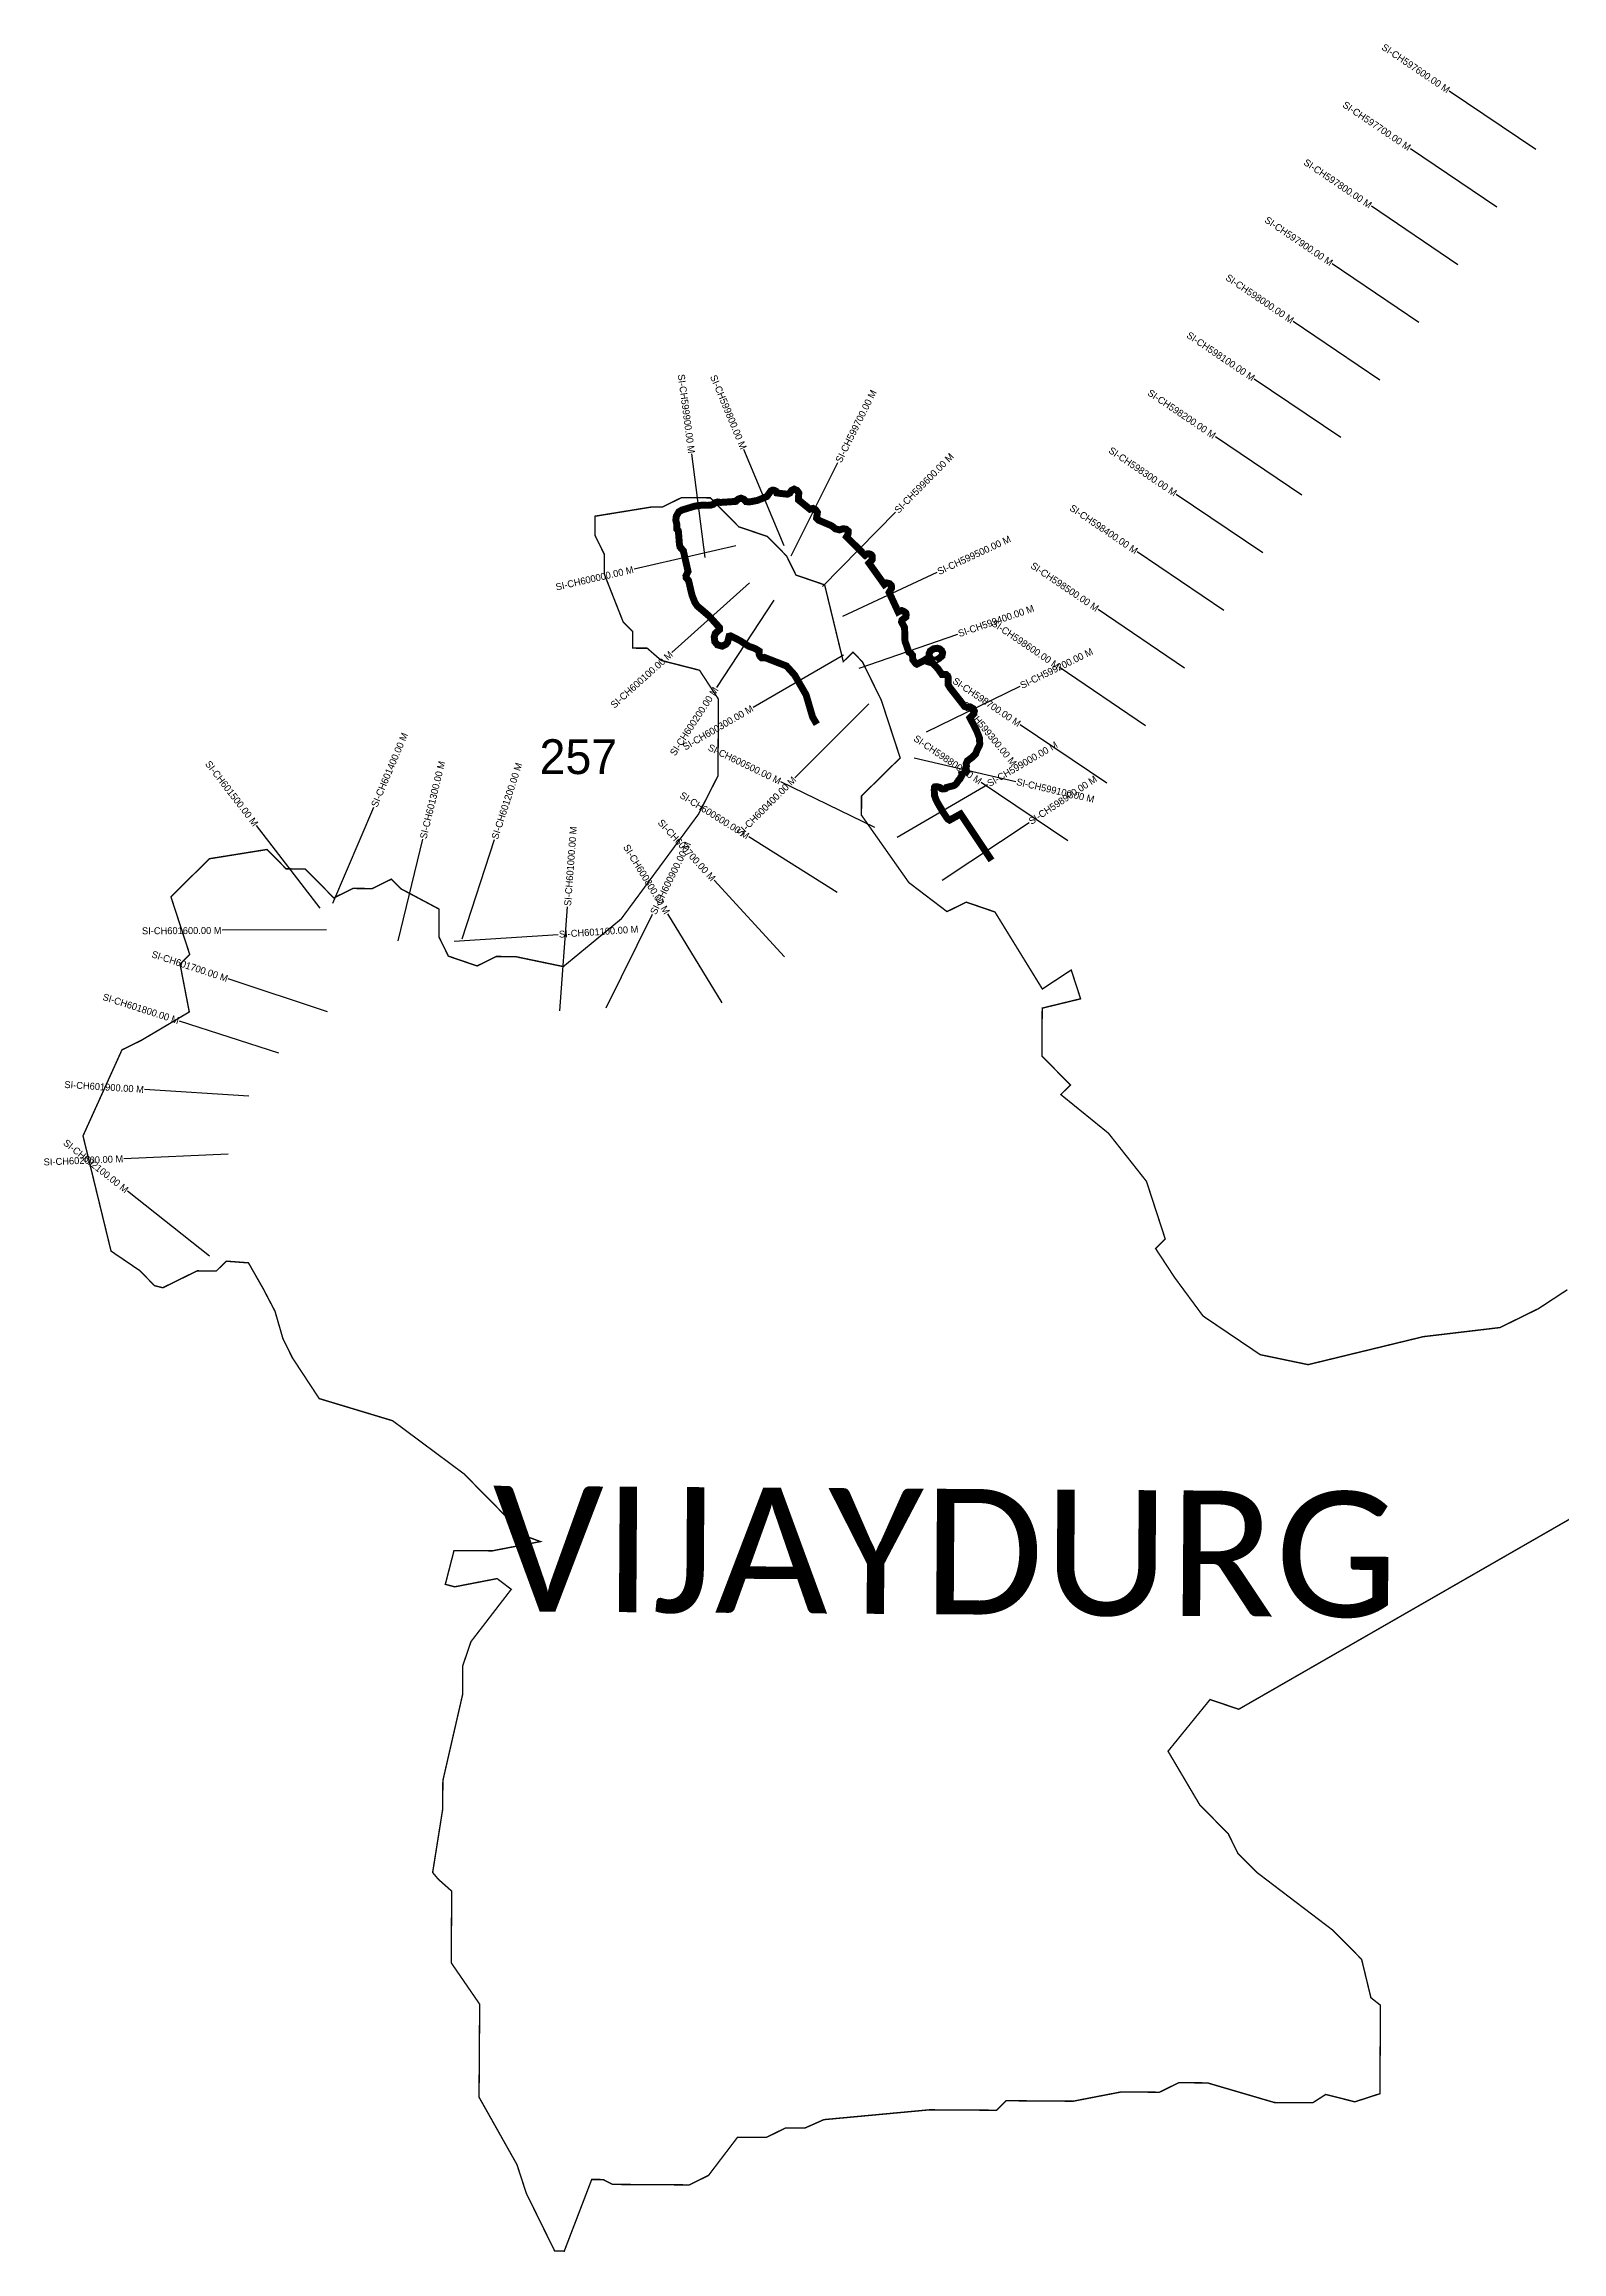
# Model space of a CAD drawing. Header units: metres. Extents: x 321073 to 324832, y 1829342 to 1832515.
# Drawn here: x 321073 to 323255, y 1829342 to 1832515 of the extents above; entities that cross this region are included whole.
import ezdxf
from ezdxf.enums import TextEntityAlignment as Align

# ---------------------------------------------------------------- set-up
doc = ezdxf.new("R2010")
doc.units = ezdxf.units.M
for name, color, linetype in [('ARTIFICIALLY PROTECTED', 4, 'Continuous'), ('CS', 134, 'Continuous'), ('CSMark', 6, 'Continuous'), ('VILLAGE NAME', 250, 'Continuous')]:
    doc.layers.add(name, color=color, linetype=linetype)

msp = doc.modelspace()

# ---------------------------------------------------------------- linework, layer by layer
at = {"color": 6, "const_width": 2}
msp.add_lwpolyline([(323420.9, 1830483.7), (322790.4, 1830121.6), (322749.2, 1830135.6), (322688.8, 1830061.3), (322734.4, 1829984.2), (322775.4, 1829942.6), (322789, 1829914.9), (322816.4, 1829887.2), (322926, 1829803.8), (322967.1, 1829762.2), (322980.5, 1829707), (322994.2, 1829696.2), (322993.4, 1829569.1), (322957.4, 1829557.4), (322915.5, 1829568), (322896.8, 1829556), (322841.7, 1829556.4), (322745.5, 1829584.6), (322704.2, 1829584.9), (322676.5, 1829571.2), (322621.4, 1829571.6), (322552.4, 1829558.3), (322456, 1829559), (322442.1, 1829545.3), (322345.6, 1829545.9), (322194, 1829531.8), (322166.4, 1829519.6), (322138.8, 1829519.8), (322111.2, 1829506.2), (322069.8, 1829506.4), (322028.1, 1829451.6), (322000.5, 1829438), (321890.3, 1829438.7), (321876.5, 1829445.7), (321860.2, 1829445.8), (321820.7, 1829342.8), (321807, 1829342.9), (321766.2, 1829425.8), (321752.7, 1829467.2), (321698.2, 1829564.1), (321699.1, 1829697.7), (321658.2, 1829757.2), (321658.9, 1829860.2), (321639.6, 1829877.3), (321631.5, 1829887), (321645.9, 1829977.8), (321646.2, 1830019.1), (321674.6, 1830142.9), (321674.8, 1830184.2), (321686.6, 1830218.8), (321744.5, 1830294), (321724.2, 1830309.4), (321663.3, 1830297.6), (321649.7, 1830301.1), (321662.2, 1830349.7), (321717.3, 1830349.3), (321786.3, 1830362.6), (321764.6, 1830370.7), (321676.7, 1830459.8), (321573.9, 1830536.3), (321468.4, 1830568.1), (321429.8, 1830626.8), (321416.2, 1830654.4), (321404.8, 1830693.7), (321387.9, 1830726), (321366.7, 1830763.2), (321334.7, 1830765.6), (321320.5, 1830751.5), (321292.9, 1830751.7), (321243.5, 1830727.4), (321231.7, 1830730.4), (321210.2, 1830752.2), (321169.1, 1830780.1), (321128.8, 1830945.7), (321184.8, 1831069.3), (321212.5, 1831082.9), (321281.6, 1831123.8), (321268.3, 1831192.7), (321282.2, 1831206.5), (321255.2, 1831289.3), (321310.6, 1831344), (321393.4, 1831357.3), (321420.8, 1831329.5), (321448.3, 1831329.3), (321489.4, 1831287.7), (321517, 1831301.3), (321544.6, 1831301.1), (321572.2, 1831314.7), (321585.9, 1831300.8), (321640.8, 1831271.6), (321640.6, 1831231.6), (321654.1, 1831204), (321695.4, 1831189.9), (321723, 1831203.5), (321750.6, 1831203.3), (321819.4, 1831189), (321902.5, 1831257.4), (322013.8, 1831408.2), (322041.7, 1831463.1), (322042.4, 1831573.3), (322015.2, 1831614.9), (321960.1, 1831629), (321939.9, 1831646.6), (321918.9, 1831646.7), (321919.1, 1831670.6), (321905.4, 1831684.4), (321878.3, 1831753.1), (321878.5, 1831781.1), (321864.9, 1831808.8), (321865.1, 1831836.3), (321945.6, 1831849.4), (321961.6, 1831849.4), (321989.3, 1831863), (322030.6, 1831862.7), (322071.6, 1831821.1), (322112.9, 1831807.1), (322140.2, 1831779.3), (322153.9, 1831751.7), (322195.1, 1831737.6), (322221.9, 1831627.2), (322235.8, 1831640.9), (322249.4, 1831627), (322276.6, 1831571.7), (322303.7, 1831488.9), (322248.1, 1831434.2), (322248, 1831406.6), (322316.2, 1831309.7), (322371, 1831268), (322398.7, 1831281.6), (322439.9, 1831267.5), (322508.1, 1831156.8), (322549.6, 1831184.1), (322563.1, 1831142.7), (322507.9, 1831129.3), (322507.4, 1831060.4), (322548.5, 1831018.9), (322534.6, 1831005.1), (322603.1, 1830949.5), (322657.8, 1830880.3), (322684.8, 1830797.4), (322670.9, 1830783.8), (322698.2, 1830742.2), (322739.1, 1830686.8), (322821.4, 1830631.2), (322890.2, 1830616.9), (323055.8, 1830657.1), (323166.1, 1830670.2), (323221.4, 1830697.4), (323262.9, 1830724.6)], dxfattribs=at)
at = {"layer": 'ARTIFICIALLY PROTECTED', "const_width": 10, "flags": 128}
msp.add_lwpolyline([(322435, 1831341.7), (322390.6, 1831408.3), (322374.7, 1831399.5), (322372.1, 1831401.1), (322370.1, 1831403.7), (322365.5, 1831410.7), (322359.5, 1831420.9), (322357.1, 1831425.1), (322355.4, 1831428.4), (322353, 1831434.9), (322352.7, 1831442.8), (322352.9, 1831446.5), (322353.5, 1831447.3), (322355.7, 1831447.6), (322357.8, 1831447.3), (322359.8, 1831446.7), (322361, 1831446.3), (322361.7, 1831445.7), (322362.8, 1831444.7), (322364.5, 1831444.2), (322366.9, 1831444.3), (322369, 1831444.9), (322369.9, 1831445.8), (322370.4, 1831446.5), (322374.5, 1831447.5), (322380, 1831448.9), (322382.4, 1831449.9), (322383.8, 1831451.2), (322384.8, 1831452.3), (322385.9, 1831454.2), (322386.9, 1831455.5), (322387.7, 1831456.9), (322389.2, 1831458.1), (322389.7, 1831458.6), (322390, 1831459.3), (322390.2, 1831460.1), (322390.4, 1831460.7), (322390.9, 1831461.1), (322391.4, 1831461.8), (322391.8, 1831462.7), (322392.2, 1831463.7), (322392.5, 1831464.9), (322392.4, 1831465.6), (322393.6, 1831465.9), (322395.3, 1831466.5), (322396.5, 1831467), (322397.6, 1831467.8), (322398.5, 1831468.6), (322399.1, 1831470.2), (322399, 1831470.7), (322398.4, 1831470.9), (322397.9, 1831470.8), (322397.3, 1831470.9), (322397, 1831471.8), (322397.2, 1831472.7), (322397.7, 1831473.6), (322398.9, 1831477.1), (322398.8, 1831478.5), (322398.7, 1831480.9), (322400.3, 1831484.7), (322406.8, 1831489.4), (322412.2, 1831494.8), (322414.5, 1831500.9), (322417.2, 1831505.8), (322418.1, 1831509), (322417.7, 1831517.5), (322413.4, 1831528.5), (322404, 1831546.5), (322408.9, 1831551.7), (322410.3, 1831556.1), (322408.4, 1831559.8), (322404.3, 1831562.2), (322399.9, 1831561.6), (322396.5, 1831562.7), (322389.3, 1831571.9), (322375.1, 1831590), (322372.7, 1831594.1), (322372.8, 1831599.7), (322372.9, 1831604), (322371.9, 1831606.8), (322369.8, 1831608.6), (322366.9, 1831608.6), (322363.7, 1831608.8), (322358.3, 1831616.7), (322350.4, 1831625.1), (322346.8, 1831626.2), (322351.3, 1831629.8), (322354.6, 1831629.2), (322359.1, 1831631.5), (322363.8, 1831635.4), (322364.7, 1831640), (322363.3, 1831643.2), (322360.3, 1831645.7), (322357.1, 1831646.5), (322351.9, 1831645.8), (322347, 1831642.6), (322345.4, 1831639), (322345.8, 1831634.1), (322338.1, 1831629), (322327.7, 1831623.6), (322325.8, 1831624.7), (322321.9, 1831630), (322321.7, 1831632.5), (322321.4, 1831636.5), (322319.2, 1831639.1), (322316.1, 1831641), (322314.1, 1831646.7), (322310.6, 1831656.8), (322310, 1831676.3), (322307.9, 1831680.1), (322305.6, 1831684.3), (322306.3, 1831687), (322311.9, 1831691.5), (322312.3, 1831694.8), (322311.8, 1831697.3), (322309.4, 1831699.2), (322305.9, 1831700.7), (322303.7, 1831700.4), (322300.8, 1831698.8), (322287.8, 1831726.7), (322288.8, 1831728.4), (322291.3, 1831733.1), (322291, 1831736.8), (322288.3, 1831739.4), (322284.2, 1831740.4), (322280.9, 1831738.1), (322258.9, 1831768.9), (322262, 1831772.3), (322263.6, 1831774.1), (322263.5, 1831776.6), (322263.4, 1831779), (322262.2, 1831780.8), (322260.4, 1831781.9), (322257.9, 1831782.3), (322256, 1831782.1), (322254.3, 1831781.3), (322253.2, 1831780.3), (322226.5, 1831806.6), (322228.7, 1831810.3), (322228.9, 1831815), (322226, 1831817.6), (322221.7, 1831818.3), (322216.4, 1831816.6), (322210.6, 1831818.1), (322205.3, 1831822.4), (322198.4, 1831825.4), (322186.9, 1831830.3), (322183.5, 1831833.7), (322184.1, 1831837.9), (322184.7, 1831841.7), (322181.9, 1831845.8), (322178.5, 1831847.5), (322174, 1831846.3), (322157.4, 1831859.8), (322157.6, 1831864.4), (322157.9, 1831869.7), (322155.4, 1831873.3), (322151.2, 1831875.2), (322147.4, 1831873.2), (322145, 1831869.5), (322141.5, 1831867.9), (322131.1, 1831869.1), (322126, 1831869.8), (322124.9, 1831872.3), (322122.7, 1831873.5), (322120, 1831873.6), (322117.6, 1831872.4), (322115.4, 1831869.3), (322112, 1831864.6), (322098.5, 1831859), (322087, 1831856.8), (322081.9, 1831857.3), (322079, 1831860.6), (322074.8, 1831862.2), (322070.7, 1831860.8), (322067.3, 1831857.6), (322053.5, 1831856.6), (322045.2, 1831856.1), (322041.4, 1831856.7), (322038.2, 1831855.9), (322034.9, 1831853.3), (322031.5, 1831852.2), (322026, 1831851.9), (322020.5, 1831852.4), (322008.4, 1831850.8), (321999.9, 1831848.2), (321989.9, 1831845.2), (321985.4, 1831842.5), (321981.8, 1831836.3), (321981.1, 1831830.3), (321982.5, 1831824.8), (321982.5, 1831820.4), (321982.5, 1831817.8), (321984.7, 1831815.3), (321985, 1831812), (321985.4, 1831807.5), (321985.8, 1831802.4), (321986.3, 1831795.8), (321987.2, 1831791.9), (321991.9, 1831786.7), (321996.7, 1831765.7), (321998.7, 1831756.9), (321997.4, 1831754.2), (321995.7, 1831750.6), (321996, 1831747.9), (321999.4, 1831743.8), (322000.6, 1831739), (322001.8, 1831733.7), (322004.4, 1831722.7), (322008.5, 1831712.4), (322012.1, 1831707.1), (322019.5, 1831700.9), (322028.9, 1831692.8), (322039.2, 1831681.4), (322043.8, 1831676.3), (322044, 1831673.4), (322041, 1831670.7), (322037.8, 1831667.8), (322036.3, 1831662.6), (322037.2, 1831655.9), (322040.9, 1831651.4), (322048, 1831649.5), (322053.6, 1831652.5), (322055.6, 1831655.4), (322056.7, 1831659.8), (322057.4, 1831662.4), (322057.7, 1831663.7), (322059.9, 1831664.3), (322065.1, 1831661.7), (322073.8, 1831657.2), (322085.7, 1831649.5), (322094.9, 1831646.2), (322100.8, 1831642.6), (322100.7, 1831638.2), (322102.1, 1831635.1), (322104.5, 1831632.8), (322107.3, 1831632.7), (322108.6, 1831633.3), (322140.2, 1831621), (322151.8, 1831608.2), (322168.4, 1831579.6), (322177.7, 1831547.8), (322183.8, 1831537.3)], dxfattribs=at)
at = {"layer": 'CS'}
for p, q in [((323217.4, 1832363.2), (323093.2, 1832447.3)), ((323161.4, 1832280.4), (323037.2, 1832364.5)), ((323105.3, 1832197.6), (322981.1, 1832281.7)), ((323049.2, 1832114.8), (322925, 1832198.9)), ((322993.1, 1832032), (322868.9, 1832116.1)), ((322937, 1831949.2), (322812.8, 1832033.3)), ((322881, 1831866.4), (322756.8, 1831950.5)), ((322023.5, 1831777.1), (322004, 1831925.9)), ((322136.9, 1831793.8), (322079.1, 1831932.2)), ((322147.1, 1831779.3), (322214.2, 1831913.5)), ((322191.8, 1831735.5), (322297.1, 1831842.3)), ((322824.9, 1831783.6), (322700.7, 1831867.7)), ((322067.3, 1831793.5), (321921.1, 1831760)), ((322768.8, 1831700.8), (322644.6, 1831784.9)), ((322221, 1831692.5), (322357, 1831755.8)), ((322087, 1831740.4), (321975.4, 1831640.2)), ((322121.8, 1831715.5), (322039.4, 1831590.1)), ((322712.7, 1831618), (322588.5, 1831702.1)), ((322244.6, 1831618.1), (322386.5, 1831666.9)), ((322222.1, 1831636.5), (322092.2, 1831561.5)), ((322656.6, 1831535.2), (322532.5, 1831619.4)), ((322341.4, 1831526.2), (322476.1, 1831592.1)), ((322258.4, 1831566.5), (322152.4, 1831460.4)), ((322600.6, 1831452.4), (322476.4, 1831536.6)), ((322324, 1831489.2), (322470.1, 1831455.2)), ((322267.2, 1831389.1), (322132.3, 1831454.6)), ((322299.5, 1831374.9), (322429, 1831450.7)), ((322544.5, 1831369.6), (322420.3, 1831453.8)), ((321488.1, 1831280), (321546.7, 1831418)), ((322364, 1831313), (322488.9, 1831396.1)), ((321469.8, 1831272.9), (321378.2, 1831391.7)), ((321581.9, 1831226.2), (321617.5, 1831371.9)), ((321673.9, 1831228.9), (321720.2, 1831371.6)), ((322213.2, 1831295.5), (322086.2, 1831375.3)), ((322137.6, 1831202.8), (322036.2, 1831313.4)), ((321814.2, 1831125.5), (321825.3, 1831275.1)), ((321479, 1831241.9), (321329, 1831241.1)), ((321881.1, 1831129.6), (321947.7, 1831264.1)), ((322047.7, 1831136.8), (321969.5, 1831264.8)), ((321662.3, 1831225.5), (321812, 1831235.3)), ((321480.1, 1831124.2), (321337.7, 1831171.2)), ((321410.3, 1831064.7), (321267.5, 1831110.7)), ((321367, 1831002.8), (321217.3, 1831012.3)), ((321337.4, 1830919.2), (321187.6, 1830912.9)), ((321310.6, 1830772.9), (321193, 1830866))]:
    msp.add_line(p, q, dxfattribs=at)

# ---------------------------------------------------------------- texts
at = {"insert": (321785.2, 1831515.7), "char_height": 50, "attachment_point": 1}
msp.add_mtext_dynamic_manual_height_columns('257', width=84.374, gutter_width=1, heights=[74.2], dxfattribs=at)
at = {"layer": 'CSMark'}
for s, rotation, p in [('SI-CH597600.00 M', 325.8903, (323092.4, 1832447.9)), ('SI-CH597700.00 M', 325.8903, (323036.3, 1832365.1)), ('SI-CH597800.00 M', 325.8903, (322980.2, 1832282.3)), ('SI-CH597900.00 M', 325.8903, (322924.2, 1832199.5)), ('SI-CH598000.00 M', 325.8903, (322868.1, 1832116.7)), ('SI-CH598100.00 M', 325.8903, (322812, 1832033.9)), ('SI-CH599900.00 M', 277.4886, (322003.8, 1831926.8)), ('SI-CH599800.00 M', 292.6454, (322078.8, 1831933.1)), ('SI-CH598200.00 M', 325.8903, (322755.9, 1831951.1)), ('SI-CH598300.00 M', 325.8903, (322699.9, 1831868.3)), ('SI-CH598400.00 M', 325.8903, (322643.8, 1831785.5)), ('SI-CH600000.00 M', 12.8856, (321920.1, 1831759.8)), ('SI-CH598500.00 M', 325.8903, (322587.7, 1831702.7)), ('SI-CH598600.00 M', 325.8903, (322531.6, 1831619.9)), ('SI-CH600100.00 M', 41.9254, (321974.6, 1831639.6)), ('SI-CH600200.00 M', 56.6789, (322038.9, 1831589.3)), ('SI-CH598700.00 M', 325.8903, (322475.5, 1831537.1)), ('SI-CH600300.00 M', 30.0244, (322091.3, 1831561)), ('SI-CH600500.00 M', 334.0902, (322131.4, 1831455)), ('SI-CH598800.00 M', 325.8903, (322419.5, 1831454.3)), ('SI-CH601500.00 M', 307.6392, (321377.6, 1831392.5)), ('SI-CH600400.00 M', 45.0165, (322151.7, 1831459.7)), ('SI-CH600600.00 M', 327.8662, (322085.3, 1831375.8)), ('SI-CH600700.00 M', 312.5264, (322035.5, 1831314.1)), ('SI-CH600800.00 M', 301.4489, (321968.9, 1831265.7)), ('SI-CH601600.00 M', 0.3077, (321328, 1831241)), ('SI-CH601700.00 M', 341.7194, (321336.7, 1831171.5)), ('SI-CH601800.00 M', 342.1693, (321266.6, 1831111)), ('SI-CH601900.00 M', 356.3833, (321216.3, 1831012.4)), ('SI-CH602100.00 M', 321.6149, (321192.2, 1830866.7)), ('SI-CH602000.00 M', 2.4096, (321186.6, 1830912.9))]:
    msp.add_text(s, height=10, rotation=rotation, dxfattribs=at).set_placement(p, align=Align.MIDDLE_RIGHT)
for s, rotation, p in [('SI-CH599700.00 M', 63.4507, (322214.6, 1831914.4)), ('SI-CH599600.00 M', 45.4, (322297.8, 1831843)), ('SI-CH599500.00 M', 24.9346, (322357.9, 1831756.2)), ('SI-CH599400.00 M', 18.9743, (322387.4, 1831667.2)), ('SI-CH599200.00 M', 26.069, (322477, 1831592.5)), ('SI-CH599300.00 M', 309.4533, (322395.5, 1831567.8)), ('SI-CH601400.00 M', 66.9898, (321547.1, 1831419)), ('SI-CH599000.00 M', 30.3172, (322429.9, 1831451.2)), ('SI-CH601300.00 M', 76.258, (321617.7, 1831372.9)), ('SI-CH601200.00 M', 72.0156, (321720.5, 1831372.6)), ('SI-CH599100.00 M', 346.8998, (322471.1, 1831455)), ('SI-CH598900.00 M', 33.642, (322489.7, 1831396.7)), ('SI-CH601000.00 M', 85.7312, (321825.4, 1831276.1)), ('SI-CH600900.00 M', 63.6567, (321948.1, 1831265)), ('SI-CH601100.00 M', 3.7555, (321813, 1831235.4))]:
    msp.add_text(s, height=10, rotation=rotation, dxfattribs=at).set_placement(p, align=Align.MIDDLE_LEFT)
at = {"layer": 'VILLAGE NAME', "insert": (321718.1, 1830442.8), "char_height": 180.345, "attachment_point": 1, "rotation": 359.6139}
msp.add_mtext_dynamic_manual_height_columns('{\\fCalibri|b0|i0|c0|p34;VIJAYDURG}', width=1115.443, gutter_width=901.7, heights=[0], dxfattribs=at)

doc.saveas('drawing.dxf')
